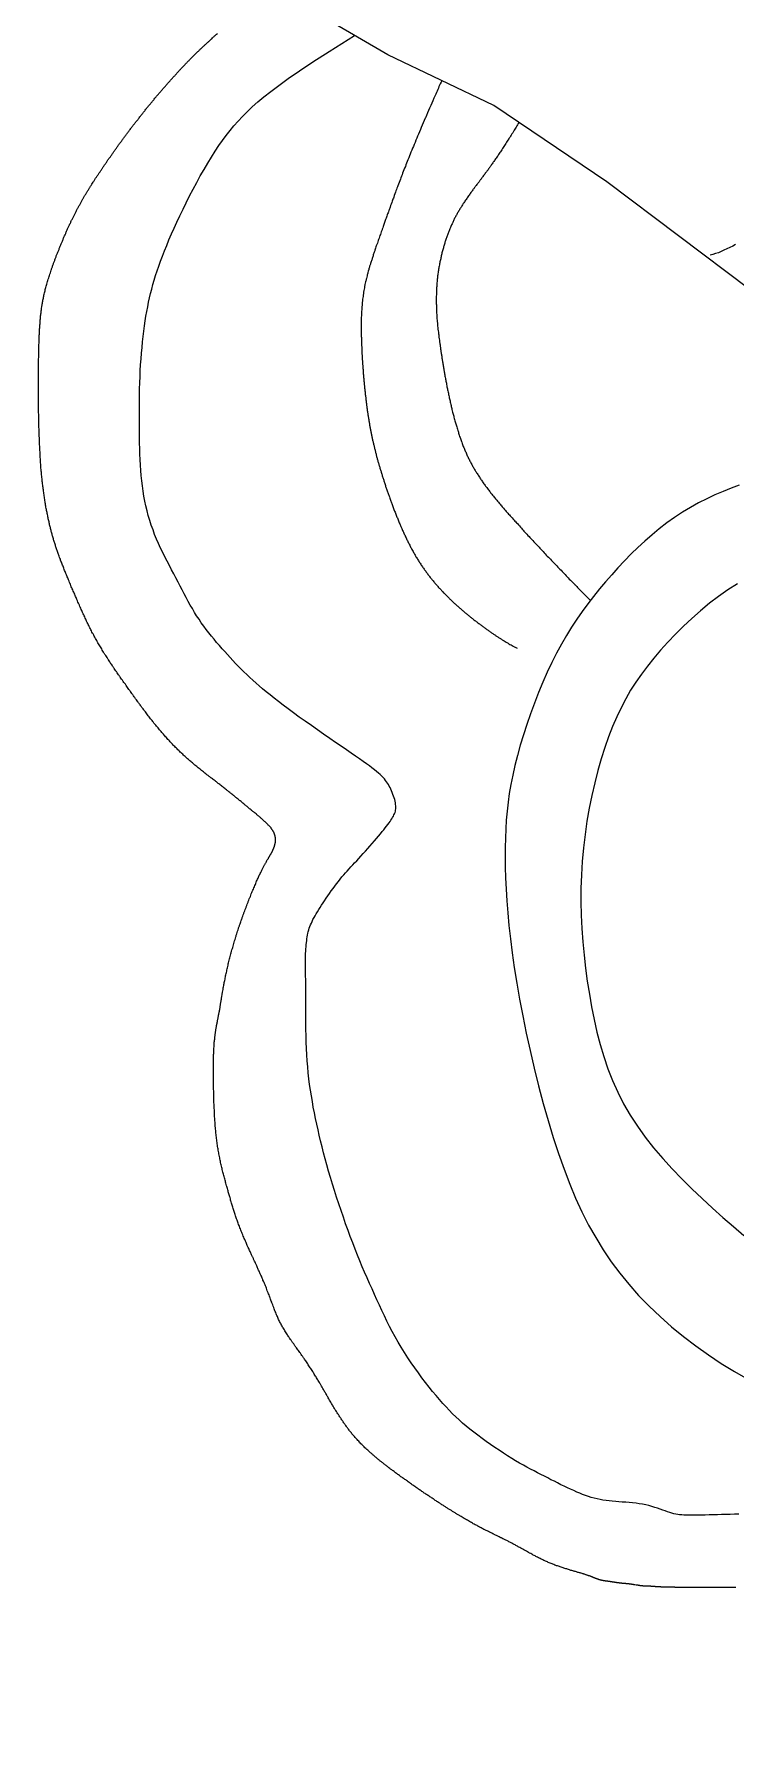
# Model space of a CAD drawing. Header units: feet. Extents: x 0 to 841, y 0 to 594.
# Drawn here: x 642.133 to 643.496, y 127.966 to 131.314 of the extents above; entities that cross this region are included whole.
import ezdxf

# ---------------------------------------------------------------- set-up
doc = ezdxf.new("R2010")
doc.units = ezdxf.units.FT
doc.header["$MEASUREMENT"] = 0
doc.layers.add('LOGO', color=7, linetype='Continuous')

# ---------------------------------------------------------------- blocks, each defined once
blk = doc.blocks.new('YOTA')
h = blk.add_hatch(color=1)
edge = h.paths.add_edge_path()
edge.add_arc((302.886, 246.975), 39.995, 0, 360)
edge = h.paths.add_edge_path(flags=16)
edge.add_arc((302.886, 246.975), 39.7, 0, 360)
at = {"color": 2}
for points in [[(284.621, 241.186), (284.329, 240.911), (284.314, 241.196), (284.286, 240.753), (284.028, 240.482), (283.714, 240.253), (283.843, 240.696), (283.828, 241.139), (283.642, 241.51), (283.099, 242.053), (282.57, 242.582), (281.684, 243.253), (280.984, 243.725), (280.326, 244.039), (279.812, 244.339), (279.569, 244.739), (279.454, 245.425), (279.64, 246.268), (279.812, 246.653), (280.36, 246.961)], [(282.481, 242.864), (282.463, 242.854), (282.444, 242.845), (282.426, 242.836), (282.408, 242.828), (282.391, 242.82), (282.374, 242.813), (282.357, 242.807), (282.34, 242.802), (282.323, 242.797)], [(282.501, 234.996), (282.474, 234.995), (282.447, 234.994), (282.421, 234.993), (282.394, 234.993), (282.368, 234.992), (282.342, 234.991), (282.316, 234.991), (282.292, 234.99), (282.269, 234.99), (282.247, 234.989), (282.226, 234.989), (282.207, 234.989), (282.19, 234.989), (282.174, 234.989), (282.16, 234.99), (282.147, 234.991), (282.134, 234.992), (282.122, 234.994), (282.11, 234.996), (282.098, 234.998), (282.086, 235.002), (282.073, 235.005), (282.059, 235.01), (282.045, 235.015), (282.03, 235.02), (282.014, 235.026), (281.997, 235.032), (281.98, 235.037), (281.962, 235.043), (281.943, 235.048), (281.924, 235.053), (281.905, 235.057), (281.884, 235.06), (281.864, 235.063), (281.843, 235.065), (281.822, 235.067), (281.8, 235.069), (281.779, 235.07), (281.758, 235.072), (281.738, 235.073), (281.717, 235.075), (281.697, 235.077), (281.678, 235.079), (281.659, 235.082), (281.641, 235.086), (281.623, 235.09), (281.605, 235.094), (281.587, 235.099), (281.569, 235.105), (281.551, 235.111), (281.533, 235.117), (281.515, 235.125), (281.497, 235.132), (281.478, 235.141), (281.458, 235.15), (281.439, 235.159), (281.419, 235.168), (281.399, 235.178), (281.378, 235.189), (281.358, 235.199), (281.337, 235.209), (281.317, 235.22), (281.296, 235.23), (281.275, 235.241), (281.254, 235.252), (281.232, 235.263), (281.211, 235.275), (281.188, 235.287), (281.166, 235.299), (281.142, 235.312), (281.118, 235.326), (281.094, 235.341), (281.068, 235.357), (281.042, 235.373), (281.016, 235.391), (280.989, 235.408), (280.962, 235.427), (280.936, 235.446), (280.91, 235.465), (280.884, 235.484), (280.859, 235.503), (280.835, 235.522), (280.812, 235.541), (280.79, 235.56), (280.768, 235.579), (280.747, 235.598), (280.727, 235.618), (280.707, 235.639), (280.687, 235.66), (280.667, 235.682), (280.646, 235.705), (280.626, 235.73), (280.604, 235.756), (280.582, 235.783), (280.56, 235.811), (280.538, 235.841), (280.516, 235.871), (280.493, 235.902), (280.472, 235.933), (280.45, 235.965), (280.429, 235.997), (280.409, 236.03), (280.39, 236.062), (280.372, 236.094), (280.354, 236.127), (280.337, 236.159), (280.321, 236.192), (280.305, 236.225), (280.289, 236.258), (280.274, 236.291), (280.259, 236.324), (280.244, 236.357), (280.229, 236.391), (280.214, 236.425), (280.198, 236.459), (280.183, 236.494), (280.168, 236.529), (280.153, 236.565), (280.139, 236.601), (280.124, 236.638), (280.109, 236.676), (280.094, 236.715), (280.08, 236.754), (280.065, 236.795), (280.051, 236.835), (280.037, 236.877), (280.023, 236.918), (280.009, 236.959), (279.996, 237.001), (279.983, 237.041), (279.971, 237.082), (279.96, 237.121), (279.949, 237.16), (279.938, 237.198), (279.928, 237.235), (279.919, 237.272), (279.91, 237.308), (279.902, 237.343), (279.894, 237.378), (279.886, 237.413), (279.879, 237.448), (279.872, 237.483), (279.865, 237.517), (279.859, 237.552), (279.853, 237.587), (279.847, 237.622), (279.842, 237.657), (279.838, 237.693), (279.833, 237.73), (279.83, 237.767), (279.827, 237.804), (279.824, 237.842), (279.822, 237.881), (279.821, 237.921), (279.82, 237.96), (279.819, 238), (279.819, 238.038), (279.818, 238.076), (279.818, 238.113), (279.819, 238.147), (279.819, 238.18), (279.819, 238.211), (279.819, 238.239), (279.818, 238.264), (279.818, 238.288), (279.818, 238.309), (279.817, 238.329), (279.817, 238.347), (279.817, 238.364), (279.816, 238.38), (279.816, 238.396), (279.816, 238.411), (279.816, 238.426), (279.816, 238.441), (279.817, 238.456), (279.817, 238.47), (279.818, 238.484), (279.819, 238.498), (279.82, 238.511), (279.821, 238.524), (279.822, 238.537), (279.824, 238.549), (279.825, 238.561), (279.827, 238.573), (279.829, 238.584), (279.831, 238.595), (279.834, 238.605), (279.837, 238.616), (279.84, 238.626), (279.844, 238.637), (279.848, 238.648), (279.853, 238.658), (279.858, 238.669), (279.863, 238.681), (279.87, 238.692), (279.876, 238.704), (279.883, 238.716), (279.891, 238.729), (279.899, 238.742), (279.907, 238.755), (279.916, 238.769), (279.925, 238.783), (279.935, 238.797), (279.945, 238.812), (279.955, 238.827), (279.966, 238.842), (279.976, 238.858), (279.987, 238.873), (279.998, 238.888), (280.009, 238.902), (280.02, 238.917), (280.031, 238.931), (280.042, 238.944), (280.053, 238.957), (280.064, 238.969), (280.075, 238.981), (280.086, 238.994), (280.097, 239.006), (280.109, 239.019), (280.121, 239.031), (280.134, 239.045), (280.147, 239.059), (280.16, 239.073), (280.174, 239.089), (280.188, 239.104), (280.202, 239.12), (280.216, 239.136), (280.23, 239.152), (280.244, 239.168), (280.257, 239.183), (280.269, 239.198), (280.281, 239.212), (280.292, 239.225), (280.302, 239.237), (280.311, 239.249), (280.319, 239.259), (280.327, 239.27), (280.334, 239.279), (280.341, 239.288), (280.346, 239.297), (280.352, 239.305), (280.356, 239.313), (280.361, 239.321), (280.364, 239.329), (280.368, 239.336), (280.371, 239.344), (280.373, 239.352), (280.375, 239.359), (280.376, 239.367), (280.376, 239.376), (280.376, 239.384), (280.375, 239.394), (280.374, 239.403), (280.372, 239.413), (280.369, 239.424), (280.366, 239.434), (280.362, 239.445), (280.358, 239.456), (280.354, 239.467), (280.35, 239.477), (280.345, 239.488), (280.34, 239.498), (280.335, 239.507), (280.33, 239.517), (280.324, 239.526), (280.319, 239.534), (280.312, 239.543), (280.305, 239.552), (280.297, 239.56), (280.289, 239.569), (280.279, 239.579), (280.268, 239.588), (280.256, 239.598), (280.243, 239.609), (280.228, 239.62), (280.212, 239.632), (280.194, 239.646), (280.173, 239.66), (280.151, 239.676), (280.126, 239.693), (280.099, 239.712), (280.07, 239.732), (280.037, 239.754), (280.003, 239.778), (279.967, 239.803), (279.929, 239.829), (279.891, 239.856), (279.853, 239.882), (279.815, 239.909), (279.778, 239.935), (279.743, 239.961), (279.709, 239.986), (279.678, 240.009), (279.649, 240.031), (279.622, 240.052), (279.597, 240.072), (279.573, 240.092), (279.551, 240.11), (279.53, 240.128), (279.51, 240.146), (279.49, 240.164), (279.472, 240.181), (279.453, 240.198), (279.435, 240.216), (279.418, 240.233), (279.4, 240.251), (279.383, 240.268), (279.366, 240.286), (279.349, 240.304), (279.333, 240.322), (279.316, 240.341), (279.3, 240.359), (279.283, 240.378), (279.266, 240.397), (279.25, 240.417), (279.234, 240.437), (279.218, 240.457), (279.202, 240.478), (279.186, 240.498), (279.171, 240.519), (279.157, 240.541), (279.142, 240.562), (279.129, 240.584), (279.116, 240.607), (279.103, 240.629), (279.09, 240.652), (279.077, 240.676), (279.065, 240.699), (279.053, 240.723), (279.04, 240.747), (279.027, 240.772), (279.014, 240.797), (279.001, 240.822), (278.987, 240.848), (278.974, 240.874), (278.96, 240.901), (278.946, 240.928), (278.932, 240.955), (278.919, 240.982), (278.906, 241.01), (278.894, 241.038), (278.882, 241.067), (278.872, 241.096), (278.861, 241.125), (278.852, 241.154), (278.843, 241.184), (278.835, 241.214), (278.828, 241.244), (278.821, 241.274), (278.815, 241.305), (278.81, 241.336), (278.806, 241.368), (278.802, 241.4), (278.799, 241.432), (278.796, 241.464), (278.794, 241.497), (278.792, 241.531), (278.791, 241.564), (278.79, 241.599), (278.789, 241.633), (278.789, 241.669), (278.788, 241.705), (278.788, 241.742), (278.788, 241.779), (278.788, 241.816), (278.788, 241.854), (278.788, 241.892), (278.788, 241.931), (278.789, 241.969), (278.79, 242.007), (278.792, 242.045), (278.793, 242.082), (278.795, 242.119), (278.798, 242.155), (278.801, 242.191), (278.804, 242.226), (278.807, 242.26), (278.811, 242.294), (278.815, 242.327), (278.819, 242.359), (278.824, 242.39), (278.828, 242.42), (278.833, 242.449), (278.839, 242.478), (278.844, 242.506), (278.85, 242.533), (278.857, 242.56), (278.864, 242.588), (278.871, 242.615), (278.879, 242.643), (278.888, 242.671), (278.898, 242.7), (278.908, 242.73), (278.919, 242.76), (278.93, 242.792), (278.943, 242.825), (278.957, 242.858), (278.971, 242.893), (278.986, 242.929), (279.003, 242.966), (279.02, 243.003), (279.038, 243.042), (279.058, 243.082), (279.078, 243.123), (279.099, 243.165), (279.121, 243.206), (279.143, 243.248), (279.165, 243.289), (279.188, 243.329), (279.211, 243.368), (279.234, 243.406), (279.257, 243.442), (279.28, 243.477), (279.302, 243.509), (279.325, 243.54), (279.349, 243.571), (279.373, 243.6), (279.399, 243.629), (279.427, 243.658), (279.456, 243.687), (279.487, 243.716), (279.522, 243.747), (279.559, 243.778), (279.601, 243.812), (279.651, 243.849), (279.709, 243.892), (279.78, 243.94), (279.863, 243.995), (279.963, 244.06), (280.081, 244.134), (280.121, 244.159)], [(282.502, 241.372), (282.453, 241.354), (282.403, 241.334), (282.352, 241.312), (282.302, 241.288), (282.251, 241.262), (282.201, 241.234), (282.151, 241.204), (282.102, 241.172), (282.055, 241.138), (282.008, 241.102), (281.963, 241.065), (281.918, 241.026), (281.875, 240.987), (281.833, 240.946), (281.792, 240.904), (281.752, 240.861), (281.713, 240.817), (281.675, 240.773), (281.637, 240.729), (281.601, 240.683), (281.566, 240.637), (281.531, 240.59), (281.498, 240.542), (281.465, 240.492), (281.433, 240.441), (281.402, 240.387), (281.372, 240.332), (281.343, 240.274), (281.314, 240.214), (281.286, 240.151), (281.26, 240.087), (281.234, 240.022), (281.21, 239.956), (281.187, 239.89), (281.166, 239.824), (281.147, 239.76), (281.129, 239.696), (281.114, 239.635), (281.1, 239.576), (281.089, 239.518), (281.079, 239.462), (281.071, 239.407), (281.065, 239.352), (281.06, 239.297), (281.057, 239.242), (281.055, 239.185), (281.054, 239.127), (281.054, 239.067), (281.054, 239.004), (281.056, 238.938), (281.059, 238.869), (281.064, 238.797), (281.069, 238.722), (281.077, 238.643), (281.086, 238.56), (281.097, 238.474), (281.11, 238.383), (281.125, 238.287), (281.143, 238.187), (281.162, 238.083), (281.184, 237.977), (281.208, 237.869), (281.233, 237.759), (281.26, 237.65), (281.289, 237.541), (281.319, 237.434), (281.351, 237.33), (281.384, 237.23), (281.418, 237.133), (281.453, 237.041), (281.49, 236.953), (281.529, 236.869), (281.57, 236.787), (281.614, 236.709), (281.66, 236.634), (281.71, 236.56), (281.763, 236.489), (281.82, 236.42), (281.88, 236.351), (281.945, 236.285), (282.013, 236.22), (282.084, 236.157), (282.158, 236.097), (282.234, 236.038), (282.312, 235.983), (282.392, 235.929), (282.474, 235.879), (282.557, 235.832)], [(282.492, 240.76), (282.433, 240.723), (282.375, 240.683), (282.318, 240.64), (282.263, 240.594), (282.209, 240.547), (282.157, 240.498), (282.108, 240.449), (282.06, 240.399), (282.016, 240.349), (281.974, 240.3), (281.934, 240.251), (281.898, 240.202), (281.863, 240.152), (281.83, 240.101), (281.8, 240.048), (281.771, 239.993), (281.744, 239.936), (281.718, 239.877), (281.693, 239.813), (281.67, 239.747), (281.648, 239.677), (281.627, 239.604), (281.608, 239.528), (281.59, 239.45), (281.574, 239.37), (281.56, 239.289), (281.548, 239.207), (281.538, 239.124), (281.531, 239.04), (281.526, 238.957), (281.523, 238.873), (281.523, 238.79), (281.525, 238.707), (281.529, 238.624), (281.534, 238.542), (281.542, 238.46), (281.551, 238.379), (281.562, 238.298), (281.575, 238.218), (281.589, 238.139), (281.604, 238.061), (281.622, 237.983), (281.642, 237.906), (281.664, 237.831), (281.69, 237.756), (281.719, 237.682), (281.751, 237.61), (281.787, 237.539), (281.827, 237.468), (281.872, 237.399), (281.921, 237.332), (281.973, 237.265), (282.029, 237.2), (282.087, 237.136), (282.147, 237.073), (282.21, 237.012), (282.273, 236.951), (282.338, 236.892), (282.402, 236.834), (282.467, 236.778), (282.532, 236.723)]]:
    blk.add_lwpolyline(points, dxfattribs=at)
for points in [[(282.483, 234.541, 0.000554), (282.477, 234.541, 0.000834), (282.473, 234.541, 0.000281), (282.466, 234.541, 0.00052), (282.462, 234.541, 0.000044), (282.455, 234.541, 0.000095), (282.452, 234.541), (282.442, 234.541), (282.432, 234.541), (282.422, 234.541), (282.412, 234.541), (282.401, 234.541), (282.391, 234.541), (282.38, 234.541), (282.37, 234.541), (282.358, 234.541), (282.347, 234.541), (282.335, 234.541), (282.322, 234.541), (282.309, 234.541), (282.297, 234.541), (282.284, 234.541), (282.271, 234.541), (282.258, 234.541), (282.246, 234.541), (282.234, 234.541), (282.223, 234.541), (282.212, 234.541), (282.202, 234.541), (282.192, 234.541), (282.183, 234.541), (282.174, 234.541), (282.165, 234.541), (282.156, 234.541), (282.148, 234.541), (282.139, 234.541), (282.131, 234.541, -0.000037), (282.128, 234.541, -0.000017), (282.122, 234.541, -0.000203), (282.119, 234.541, -0.00011), (282.113, 234.541, -0.000321), (282.109, 234.541, -0.000215), (282.104, 234.542, -0.000419), (282.1, 234.542, -0.000315), (282.095, 234.542, -0.000513), (282.091, 234.542, -0.000412), (282.085, 234.542, -0.000606), (282.081, 234.542, -0.000506), (282.076, 234.542, -0.000696), (282.072, 234.542, -0.000598), (282.066, 234.542, -0.000785), (282.062, 234.542, -0.000688), (282.057, 234.542, -0.000874), (282.052, 234.542, -0.000797), (282.047, 234.542, -0.000942), (282.042, 234.543, -0.000952), (282.037, 234.543, -0.000877), (282.032, 234.543, -0.000929), (282.027, 234.543, -0.000662), (282.022, 234.543, -0.00079), (282.017, 234.544, -0.000512), (282.012, 234.544, -0.000651), (282.008, 234.544, -0.000388), (282.002, 234.545, -0.000523), (281.998, 234.545, -0.000265), (281.992, 234.545, -0.000402), (281.988, 234.545, -0.000137), (281.982, 234.546, -0.000273), (281.979, 234.546, -0.000011), (281.975, 234.546, 0.00001), (281.971, 234.547, 0.000006), (281.967, 234.547, 0.000005), (281.962, 234.547, 0.00035), (281.96, 234.547, 0.000192), (281.955, 234.548, 0.000601), (281.951, 234.548, 0.000573), (281.948, 234.548, 0.000639), (281.944, 234.548, 0.000757), (281.941, 234.548, 0.000222), (281.938, 234.549, 0.000287), (281.935, 234.549, 0.000207), (281.933, 234.549, -0.000188), (281.93, 234.549, -0.000288), (281.928, 234.549, -0.000198), (281.925, 234.549, -0.001072), (281.923, 234.549, -0.000663), (281.92, 234.55, -0.001484), (281.918, 234.55, -0.001112), (281.915, 234.55, -0.001754), (281.913, 234.55, -0.001463), (281.91, 234.55, -0.001855), (281.908, 234.55, -0.001664), (281.905, 234.551, -0.001804), (281.902, 234.551, -0.001745), (281.9, 234.551, -0.001612), (281.897, 234.552, -0.001746), (281.894, 234.552, -0.001189), (281.89, 234.552, -0.001383), (281.887, 234.553, -0.000697), (281.883, 234.553, -0.000963), (281.88, 234.554, -0.00041), (281.875, 234.555, -0.000646), (281.872, 234.555, -0.000194), (281.867, 234.556, -0.000399), (281.865, 234.556), (281.857, 234.557), (281.849, 234.558, 0.000399), (281.846, 234.559, 0.000194), (281.841, 234.56, 0.000646), (281.838, 234.56, 0.00041), (281.834, 234.561, 0.000963), (281.831, 234.561, 0.000706), (281.827, 234.562, 0.001374), (281.823, 234.562, 0.001246), (281.82, 234.563, 0.001635), (281.817, 234.563, 0.001619), (281.814, 234.563, 0.00138), (281.811, 234.564, 0.001631), (281.808, 234.564, 0.00105), (281.805, 234.564, 0.001452), (281.803, 234.564, 0.000617), (281.8, 234.565, 0.001106), (281.798, 234.565, 0.000087), (281.796, 234.565, 0.000097), (281.793, 234.565, 0.000139), (281.791, 234.565, -0.000146), (281.789, 234.566, -0.000778), (281.787, 234.566, -0.00044), (281.783, 234.566, -0.001263), (281.781, 234.566, -0.000862), (281.778, 234.566, -0.001438), (281.775, 234.567, -0.001173), (281.772, 234.567, -0.001449), (281.769, 234.567, -0.001396), (281.766, 234.568, -0.001185), (281.762, 234.568, -0.001225), (281.759, 234.569, -0.000789), (281.755, 234.569, -0.000939), (281.751, 234.57, -0.000595), (281.747, 234.57, -0.000727), (281.743, 234.571, -0.000476), (281.738, 234.571, -0.000578), (281.735, 234.572, -0.000386), (281.73, 234.573, -0.000468), (281.726, 234.573, -0.000316), (281.721, 234.574, -0.000385), (281.717, 234.575, -0.00026), (281.713, 234.575, -0.00032), (281.709, 234.576, -0.000212), (281.704, 234.577, -0.000266), (281.7, 234.577, -0.00017), (281.696, 234.578, -0.000187), (281.692, 234.578, -0.000164), (281.689, 234.579, -0.000107), (281.684, 234.58, -0.000298), (281.681, 234.58, -0.00019), (281.677, 234.581, -0.000861), (281.674, 234.581, -0.000535), (281.67, 234.582, -0.001427), (281.668, 234.582, -0.001007), (281.664, 234.583, -0.001975), (281.661, 234.583, -0.001535), (281.658, 234.584, -0.002524), (281.655, 234.585, -0.00209), (281.652, 234.585, -0.003026), (281.65, 234.586, -0.002628), (281.647, 234.586, -0.003431), (281.644, 234.587, -0.003099), (281.641, 234.588, -0.003697), (281.639, 234.588, -0.003453), (281.636, 234.589, -0.003797), (281.633, 234.59, -0.003756), (281.63, 234.591, -0.003632), (281.628, 234.592, -0.004162), (281.625, 234.593, -0.002673), (281.622, 234.594, -0.003461), (281.619, 234.595, -0.001092), (281.615, 234.596, -0.001984), (281.613, 234.597, -0.000081), (281.61, 234.599, 0.00009), (281.607, 234.6, 0.000041), (281.603, 234.601, 0.000046), (281.6, 234.603, 0.001622), (281.597, 234.604, 0.000837), (281.592, 234.606, 0.0019), (281.588, 234.607, 0.001342), (281.583, 234.609, 0.002038), (281.579, 234.611, 0.001635), (281.573, 234.613, 0.002065), (281.568, 234.615, 0.001776), (281.562, 234.617, 0.002018), (281.555, 234.619, 0.001901), (281.549, 234.621, 0.001838), (281.541, 234.624, 0.002162), (281.534, 234.626, 0.001103), (281.525, 234.629, 0.001555), (281.518, 234.631, 0.000154), (281.508, 234.633, 0.000194), (281.5, 234.636, 0.000202), (281.49, 234.639, -0.000222), (281.481, 234.641, -0.000716), (281.473, 234.644, -0.000408), (281.46, 234.647, -0.001379), (281.452, 234.65, -0.000876), (281.439, 234.654, -0.00179), (281.43, 234.657, -0.001307), (281.417, 234.661, -0.002215), (281.407, 234.664, -0.001731), (281.394, 234.668, -0.002668), (281.384, 234.672, -0.002167), (281.372, 234.676, -0.003166), (281.361, 234.68, -0.002715), (281.349, 234.685, -0.00365), (281.338, 234.689, -0.003539), (281.326, 234.694, -0.003615), (281.315, 234.699, -0.003689), (281.304, 234.704, -0.002837), (281.292, 234.709, -0.003271), (281.282, 234.714, -0.002262), (281.27, 234.72, -0.002776), (281.26, 234.725, -0.001766), (281.248, 234.731, -0.002283), (281.239, 234.736, -0.001266), (281.227, 234.742, -0.001788), (281.218, 234.747, -0.000757), (281.205, 234.754, -0.00129), (281.198, 234.758, -0.000229), (281.186, 234.765, -0.000323), (281.178, 234.77, -0.000272), (281.168, 234.775, 0.000265), (281.158, 234.781, 0.000518), (281.15, 234.785, 0.000349), (281.138, 234.791, 0.001478), (281.13, 234.796, 0.001149), (281.119, 234.802, 0.001661), (281.11, 234.807, 0.001511), (281.1, 234.812, 0.00119), (281.091, 234.817, 0.001375), (281.082, 234.822, 0.000879), (281.071, 234.827, 0.001143), (281.063, 234.831, 0.000606), (281.053, 234.836, 0.000883), (281.045, 234.84, 0.00032), (281.033, 234.846, 0.000602), (281.027, 234.849, 0.000033), (281.017, 234.854, 0.000036), (281.008, 234.858, 0.000057), (280.999, 234.863, -0.000058), (280.989, 234.868, -0.000459), (280.983, 234.871, -0.000246), (280.97, 234.877, -0.000761), (280.963, 234.881, -0.000503), (280.951, 234.887, -0.000973), (280.942, 234.891, -0.000733), (280.931, 234.897, -0.001161), (280.922, 234.901, -0.000946), (280.91, 234.907, -0.001318), (280.901, 234.912, -0.001126), (280.889, 234.918, -0.001411), (280.879, 234.924, -0.001254), (280.867, 234.93, -0.001451), (280.856, 234.936, -0.001329), (280.844, 234.943, -0.001449), (280.832, 234.95, -0.00136), (280.819, 234.957, -0.001415), (280.807, 234.964, -0.001352), (280.793, 234.972, -0.001357), (280.78, 234.98, -0.001316), (280.766, 234.989, -0.001284), (280.751, 234.998, -0.00126), (280.736, 235.007, -0.001202), (280.72, 235.017, -0.001194), (280.705, 235.026, -0.001112), (280.688, 235.037, -0.001115), (280.671, 235.048, -0.001015), (280.653, 235.06, -0.001014), (280.635, 235.071, -0.00094), (280.616, 235.084, -0.000937), (280.597, 235.097, -0.00093), (280.577, 235.11, -0.000904), (280.557, 235.123, -0.00096), (280.538, 235.136, -0.000909), (280.517, 235.15, -0.001025), (280.498, 235.164, -0.000949), (280.477, 235.178, -0.001129), (280.458, 235.192, -0.001024), (280.437, 235.207, -0.001281), (280.418, 235.22, -0.001141), (280.398, 235.235, -0.001497), (280.38, 235.248, -0.00131), (280.36, 235.263, -0.001805), (280.343, 235.275, -0.001575), (280.324, 235.29, -0.002226), (280.308, 235.302, -0.002043), (280.291, 235.316, -0.002635), (280.276, 235.327, -0.002468), (280.261, 235.34, -0.002825), (280.247, 235.352, -0.002766), (280.233, 235.364, -0.003032), (280.22, 235.375, -0.003032), (280.208, 235.386, -0.003236), (280.196, 235.396, -0.003279), (280.185, 235.407, -0.003384), (280.175, 235.417, -0.003485), (280.165, 235.427, -0.003448), (280.155, 235.437, -0.003622), (280.146, 235.447, -0.0034), (280.137, 235.457, -0.003662), (280.128, 235.466, -0.003218), (280.12, 235.476, -0.003577), (280.112, 235.484, -0.002891), (280.104, 235.494, -0.003302), (280.097, 235.503, -0.00247), (280.09, 235.512, -0.002777), (280.083, 235.521, -0.002189), (280.076, 235.531, -0.002472), (280.07, 235.539, -0.002151), (280.063, 235.549, -0.002334), (280.057, 235.557, -0.002035), (280.05, 235.567, -0.002201), (280.044, 235.576, -0.001859), (280.038, 235.585, -0.00204), (280.032, 235.594, -0.001661), (280.025, 235.604, -0.001856), (280.02, 235.613, -0.001447), (280.013, 235.623, -0.001652), (280.008, 235.632, -0.001222), (280.001, 235.642, -0.001433), (279.996, 235.651, -0.000991), (279.99, 235.661, -0.001206), (279.984, 235.67, -0.00076), (279.978, 235.681, -0.000987), (279.973, 235.69, -0.000519), (279.965, 235.702, -0.000803), (279.961, 235.71, -0.000214), (279.954, 235.723, -0.000319), (279.949, 235.731, -0.000149), (279.943, 235.742, 0.000148), (279.937, 235.752, 0.000158), (279.931, 235.761, 0.000116), (279.924, 235.774, 0.000707), (279.92, 235.782, 0.00041), (279.912, 235.796, 0.000973), (279.906, 235.805, 0.000689), (279.899, 235.818, 0.001228), (279.893, 235.828, 0.000953), (279.885, 235.841, 0.001472), (279.879, 235.851, 0.001206), (279.871, 235.863, 0.001706), (279.865, 235.874, 0.001447), (279.857, 235.886, 0.00193), (279.85, 235.897, 0.00175), (279.842, 235.909, 0.002075), (279.834, 235.921, 0.002241), (279.827, 235.933, 0.001704), (279.818, 235.945, 0.002051), (279.81, 235.956, 0.000816), (279.8, 235.971, 0.001412), (279.794, 235.979, 0.000142), (279.785, 235.992, 0.000176), (279.777, 236.003, 0.00022), (279.769, 236.014, -0.000219), (279.76, 236.026, -0.000861), (279.754, 236.035, -0.000482), (279.744, 236.05, -0.001765), (279.737, 236.059, -0.001118), (279.727, 236.073, -0.002459), (279.72, 236.083, -0.001784), (279.711, 236.097, -0.003211), (279.705, 236.107, -0.002495), (279.696, 236.12, -0.00404), (279.689, 236.131, -0.003372), (279.682, 236.143, -0.004866), (279.675, 236.155, -0.004649), (279.668, 236.167, -0.004993), (279.662, 236.178, -0.005072), (279.656, 236.19, -0.003985), (279.65, 236.202, -0.00461), (279.645, 236.213, -0.003087), (279.64, 236.226, -0.003891), (279.635, 236.237, -0.002213), (279.629, 236.251, -0.003059), (279.625, 236.261, -0.001308), (279.62, 236.276, -0.002161), (279.616, 236.285, -0.000419), (279.611, 236.3, -0.00063), (279.607, 236.31, -0.000404), (279.602, 236.322, 0.000421), (279.597, 236.335, 0.000595), (279.593, 236.346, 0.000409), (279.588, 236.361, 0.001867), (279.583, 236.372, 0.001206), (279.577, 236.388, 0.002335), (279.572, 236.402, 0.002104), (279.566, 236.417, 0.002113), (279.56, 236.431, 0.002135), (279.553, 236.446, 0.001261), (279.546, 236.463, 0.001635), (279.54, 236.476, 0.000762), (279.532, 236.495, 0.00116), (279.526, 236.507, 0.000379), (279.517, 236.528, 0.000748), (279.512, 236.539, 0.00002), (279.504, 236.556, 0.000022), (279.497, 236.571, 0.000039), (279.49, 236.587, -0.000038), (279.482, 236.603, -0.000661), (279.478, 236.613, -0.000336), (279.468, 236.635, -0.001097), (279.462, 236.647, -0.000709), (279.454, 236.666, -0.001547), (279.448, 236.679, -0.001158), (279.44, 236.697, -0.002042), (279.434, 236.711, -0.001802), (279.428, 236.727, -0.002311), (279.422, 236.741, -0.002168), (279.416, 236.756, -0.002106), (279.41, 236.77, -0.002196), (279.405, 236.784, -0.001956), (279.4, 236.798, -0.002129), (279.395, 236.811, -0.001807), (279.39, 236.825, -0.002014), (279.386, 236.838, -0.001611), (279.381, 236.852, -0.001849), (279.377, 236.864, -0.001371), (279.372, 236.878, -0.001637), (279.369, 236.89, -0.001095), (279.364, 236.904, -0.001383), (279.361, 236.916, -0.000793), (279.356, 236.931, -0.001095), (279.353, 236.941, -0.000476), (279.349, 236.957, -0.000703), (279.346, 236.967, -0.000239), (279.342, 236.981, -0.000257), (279.338, 236.993, -0.000273), (279.335, 237.006, -0.000239), (279.331, 237.02, -0.000747), (279.328, 237.031, -0.000492), (279.323, 237.047, -0.001138), (279.32, 237.058, -0.000812), (279.316, 237.074, -0.00143), (279.313, 237.087, -0.001117), (279.308, 237.102, -0.001708), (279.305, 237.115, -0.001405), (279.301, 237.131, -0.00197), (279.298, 237.144, -0.001678), (279.294, 237.16, -0.002216), (279.291, 237.174, -0.001936), (279.288, 237.19, -0.002445), (279.285, 237.204, -0.002177), (279.282, 237.22, -0.002659), (279.279, 237.235, -0.002443), (279.276, 237.251, -0.002813), (279.274, 237.266, -0.00278), (279.271, 237.282, -0.002687), (279.269, 237.299, -0.002744), (279.267, 237.315, -0.002244), (279.265, 237.332, -0.002463), (279.263, 237.348, -0.001937), (279.261, 237.365, -0.002177), (279.26, 237.381, -0.001696), (279.258, 237.399, -0.001919), (279.257, 237.415, -0.001476), (279.255, 237.433, -0.001686), (279.254, 237.449, -0.001272), (279.253, 237.467, -0.001471), (279.252, 237.483, -0.00108), (279.252, 237.501, -0.001272), (279.251, 237.517, -0.000899), (279.25, 237.536, -0.001084), (279.249, 237.551, -0.000723), (279.249, 237.57, -0.000878), (279.248, 237.585, -0.000577), (279.248, 237.603, -0.000635), (279.248, 237.619, -0.000561), (279.247, 237.636, -0.000579), (279.247, 237.652, -0.000723), (279.247, 237.668, -0.000652), (279.246, 237.685, -0.000866), (279.246, 237.7, -0.000761), (279.246, 237.717, -0.001003), (279.246, 237.732, -0.000885), (279.246, 237.749, -0.001163), (279.246, 237.763, -0.001029), (279.246, 237.779, -0.001352), (279.246, 237.793, -0.001199), (279.246, 237.809, -0.00158), (279.247, 237.822, -0.001401), (279.247, 237.837, -0.001859), (279.248, 237.85, -0.001646), (279.248, 237.865, -0.002206), (279.249, 237.877, -0.001986), (279.25, 237.891, -0.002606), (279.25, 237.903, -0.002533), (279.251, 237.915, -0.002816), (279.252, 237.927, -0.002846), (279.254, 237.938, -0.002587), (279.255, 237.949, -0.002842), (279.256, 237.96, -0.00231), (279.258, 237.971, -0.002689), (279.259, 237.98, -0.001954), (279.261, 237.991, -0.002414), (279.262, 238, -0.001487), (279.264, 238.011, -0.002017), (279.265, 238.019, -0.000929), (279.267, 238.03, -0.001512), (279.269, 238.037, -0.000319), (279.271, 238.048, -0.000474), (279.272, 238.056, -0.000304), (279.274, 238.065, 0.000308), (279.276, 238.074, 0.00043), (279.277, 238.082, 0.00033), (279.279, 238.093, 0.001387), (279.281, 238.102, 0.001165), (279.283, 238.112, 0.001227), (279.285, 238.123, 0.001268), (279.287, 238.133, 0.000476), (279.289, 238.146, 0.000826), (279.29, 238.153, 0.000038), (279.292, 238.165, 0.000044), (279.294, 238.175, 0.000067), (279.296, 238.187, -0.000071), (279.297, 238.198, -0.000588), (279.299, 238.206, -0.000312), (279.301, 238.221, -0.000933), (279.303, 238.231, -0.000619), (279.306, 238.246, -0.001175), (279.307, 238.257, -0.000888), (279.31, 238.271, -0.001387), (279.312, 238.283, -0.001124), (279.315, 238.297, -0.00157), (279.318, 238.31, -0.001347), (279.321, 238.325, -0.001709), (279.323, 238.338, -0.001577), (279.327, 238.353, -0.001711), (279.33, 238.367, -0.001627), (279.333, 238.382, -0.001568), (279.337, 238.397, -0.001564), (279.34, 238.413, -0.0015), (279.344, 238.428, -0.001504), (279.348, 238.444, -0.001469), (279.352, 238.46, -0.001463), (279.357, 238.475, -0.001452), (279.361, 238.492, -0.001437), (279.366, 238.508, -0.001449), (279.37, 238.524, -0.001426), (279.375, 238.541, -0.001459), (279.38, 238.557, -0.001427), (279.385, 238.574, -0.00148), (279.391, 238.591, -0.00144), (279.396, 238.608, -0.001512), (279.401, 238.624, -0.001482), (279.407, 238.641, -0.00154), (279.413, 238.659, -0.001566), (279.419, 238.675, -0.001482), (279.425, 238.693, -0.001527), (279.431, 238.709, -0.001324), (279.437, 238.727, -0.001417), (279.443, 238.743, -0.001234), (279.45, 238.76, -0.001324), (279.456, 238.776, -0.001188), (279.462, 238.793, -0.001259), (279.468, 238.808, -0.00117), (279.475, 238.824, -0.001222), (279.481, 238.84, -0.001182), (279.487, 238.855, -0.001213), (279.494, 238.869, -0.001231), (279.5, 238.884, -0.001237), (279.506, 238.898, -0.001329), (279.511, 238.911, -0.0013), (279.517, 238.924, -0.001496), (279.523, 238.936, -0.00144), (279.528, 238.949, -0.001751), (279.533, 238.96, -0.00175), (279.539, 238.971, -0.001994), (279.543, 238.981, -0.002034), (279.548, 238.99, -0.002049), (279.552, 238.999, -0.002209), (279.557, 239.007, -0.002051), (279.561, 239.015, -0.002323), (279.565, 239.022, -0.001962), (279.569, 239.029, -0.002362), (279.572, 239.035, -0.001702), (279.576, 239.042, -0.002273), (279.578, 239.047, -0.001202), (279.582, 239.053, -0.002002), (279.585, 239.057, -0.0004), (279.588, 239.062, -0.000501), (279.59, 239.066, -0.000534), (279.593, 239.071, 0.000486), (279.595, 239.075, 0.001152), (279.597, 239.078, 0.000746), (279.6, 239.083, 0.003135), (279.602, 239.086, 0.00215), (279.604, 239.091, 0.003944), (279.606, 239.094, 0.003108), (279.609, 239.098, 0.004118), (279.611, 239.102, 0.003623), (279.613, 239.106, 0.004543), (279.614, 239.11, 0.004098), (279.616, 239.114, 0.005076), (279.618, 239.118, 0.004607), (279.62, 239.122, 0.005642), (279.621, 239.126, 0.005151), (279.623, 239.13, 0.006239), (279.624, 239.133, 0.005728), (279.625, 239.137, 0.00686), (279.626, 239.141, 0.006332), (279.627, 239.145, 0.007494), (279.628, 239.149, 0.006956), (279.629, 239.153, 0.008123), (279.63, 239.157, 0.007566), (279.63, 239.161, 0.008745), (279.631, 239.165, 0.008137), (279.631, 239.169, 0.009423), (279.631, 239.173, 0.008832), (279.631, 239.177, 0.010116), (279.631, 239.181, 0.009524), (279.63, 239.185, 0.010497), (279.63, 239.189, 0.010019), (279.629, 239.193, 0.010575), (279.629, 239.197, 0.010249), (279.627, 239.201, 0.010379), (279.626, 239.205, 0.010206), (279.625, 239.209, 0.009947), (279.623, 239.213, 0.009909), (279.622, 239.217, 0.009335), (279.62, 239.221, 0.009409), (279.617, 239.226, 0.008611), (279.615, 239.23, 0.008766), (279.612, 239.234, 0.007835), (279.609, 239.239, 0.008109), (279.606, 239.243, 0.006988), (279.603, 239.248, 0.007531), (279.599, 239.252, 0.005826), (279.595, 239.257, 0.006436), (279.591, 239.261, 0.004448), (279.586, 239.266, 0.005187), (279.582, 239.271, 0.003432), (279.577, 239.276, 0.004112), (279.572, 239.28, 0.002633), (279.566, 239.286, 0.003222), (279.561, 239.29, 0.001966), (279.555, 239.296, 0.00248), (279.55, 239.301, 0.001404), (279.543, 239.307, 0.001855), (279.537, 239.312, 0.000926), (279.529, 239.318, 0.001325), (279.524, 239.323, 0.000515), (279.515, 239.33, 0.000869), (279.51, 239.335, 0.000161), (279.5, 239.343, 0.00028), (279.495, 239.347, 0.000091), (279.487, 239.353, -0.000258), (279.479, 239.36, -0.000031), (279.47, 239.367, -0.000042), (279.463, 239.373, -0.000067), (279.455, 239.38, 0.000048), (279.447, 239.387, 0.000101), (279.44, 239.392, 0.000062), (279.429, 239.401, 0.000245), (279.423, 239.407, 0.000153), (279.412, 239.416, 0.000325), (279.404, 239.422, 0.000237), (279.393, 239.431, 0.000403), (279.385, 239.437, 0.000317), (279.375, 239.446, 0.00048), (279.366, 239.453, 0.000395), (279.356, 239.461, 0.000557), (279.347, 239.468, 0.000472), (279.336, 239.477, 0.000635), (279.327, 239.484, 0.000579), (279.316, 239.493, 0.000686), (279.306, 239.501, 0.000784), (279.296, 239.508, 0.000516), (279.285, 239.517, 0.000698), (279.276, 239.524, 0.000128), (279.265, 239.533, 0.000167), (279.256, 239.54, 0.000139), (279.245, 239.548, -0.00014), (279.235, 239.556, -0.000271), (279.227, 239.562, -0.000171), (279.214, 239.572, -0.000739), (279.206, 239.578, -0.000454), (279.194, 239.588, -0.001017), (279.185, 239.595, -0.000735), (279.173, 239.604, -0.001293), (279.164, 239.612, -0.001012), (279.152, 239.621, -0.001567), (279.143, 239.629, -0.001287), (279.132, 239.638, -0.001839), (279.122, 239.646, -0.001581), (279.111, 239.655, -0.002091), (279.101, 239.664, -0.001921), (279.091, 239.673, -0.002201), (279.081, 239.681, -0.002083), (279.071, 239.691, -0.002112), (279.061, 239.7, -0.002095), (279.051, 239.709, -0.002068), (279.041, 239.718, -0.002078), (279.031, 239.728, -0.002041), (279.022, 239.738, -0.002055), (279.012, 239.747, -0.002009), (279.002, 239.757, -0.002026), (278.993, 239.767, -0.001972), (278.983, 239.777, -0.001992), (278.974, 239.787, -0.00193), (278.964, 239.797, -0.001953), (278.955, 239.808, -0.001884), (278.945, 239.818, -0.00191), (278.936, 239.829, -0.001834), (278.926, 239.84, -0.001875), (278.917, 239.851, -0.001768), (278.908, 239.862, -0.001863), (278.899, 239.873, -0.001625), (278.889, 239.884, -0.001743), (278.88, 239.895, -0.001395), (278.87, 239.908, -0.001556), (278.862, 239.919, -0.001201), (278.852, 239.931, -0.001368), (278.843, 239.943, -0.001027), (278.833, 239.955, -0.001188), (278.825, 239.967, -0.00086), (278.815, 239.98, -0.001017), (278.806, 239.991, -0.0007), (278.796, 240.005, -0.000852), (278.788, 240.016, -0.000545), (278.778, 240.03, -0.000694), (278.77, 240.041, -0.000395), (278.759, 240.056, -0.00054), (278.751, 240.067, -0.000249), (278.74, 240.082, -0.000352), (278.733, 240.093, -0.000146), (278.723, 240.106, -0.000147), (278.714, 240.119, -0.000179), (278.706, 240.131, -0.000149), (278.696, 240.145, -0.000456), (278.688, 240.155, -0.000301), (278.677, 240.171, -0.000695), (278.669, 240.182, -0.000497), (278.659, 240.197, -0.000895), (278.65, 240.209, -0.000694), (278.64, 240.224, -0.001102), (278.632, 240.236, -0.000897), (278.622, 240.25, -0.001318), (278.614, 240.262, -0.001107), (278.604, 240.277, -0.001545), (278.596, 240.289, -0.001326), (278.587, 240.304, -0.001787), (278.579, 240.316, -0.001558), (278.57, 240.33, -0.002046), (278.562, 240.343, -0.001836), (278.554, 240.357, -0.002293), (278.546, 240.37, -0.002216), (278.538, 240.383, -0.002339), (278.53, 240.396, -0.002337), (278.523, 240.409, -0.002081), (278.515, 240.423, -0.002228), (278.508, 240.436, -0.001874), (278.501, 240.45, -0.002067), (278.494, 240.462, -0.001684), (278.487, 240.476, -0.001888), (278.481, 240.489, -0.00148), (278.474, 240.503, -0.001693), (278.468, 240.515, -0.001264), (278.461, 240.529, -0.001484), (278.456, 240.541, -0.00104), (278.449, 240.556, -0.001265), (278.443, 240.568, -0.000809), (278.436, 240.583, -0.001038), (278.431, 240.595, -0.000576), (278.424, 240.61, -0.000774), (278.419, 240.621, -0.000373), (278.413, 240.636, -0.00046), (278.407, 240.648, -0.000314), (278.401, 240.663, -0.000363), (278.395, 240.676, -0.000417), (278.39, 240.689, -0.000388), (278.384, 240.703, -0.000499), (278.378, 240.716, -0.000441), (278.372, 240.73, -0.000562), (278.366, 240.743, -0.0005), (278.36, 240.758, -0.000633), (278.355, 240.77, -0.000566), (278.349, 240.785, -0.000714), (278.344, 240.797, -0.00064), (278.338, 240.811, -0.000807), (278.333, 240.824, -0.000725), (278.327, 240.838, -0.000915), (278.322, 240.85, -0.000823), (278.317, 240.864, -0.001043), (278.312, 240.876, -0.000938), (278.307, 240.889, -0.001194), (278.302, 240.901, -0.001084), (278.298, 240.914, -0.001364), (278.293, 240.925, -0.00125), (278.289, 240.938, -0.001525), (278.285, 240.949, -0.001415), (278.28, 240.961, -0.001662), (278.277, 240.972, -0.001566), (278.273, 240.984, -0.001773), (278.269, 240.995, -0.001695), (278.265, 241.007, -0.00185), (278.262, 241.018, -0.001794), (278.258, 241.029, -0.001889), (278.255, 241.04, -0.001858), (278.252, 241.052, -0.001889), (278.248, 241.063, -0.001883), (278.245, 241.075, -0.001849), (278.242, 241.086, -0.001868), (278.239, 241.097, -0.001773), (278.236, 241.109, -0.001807), (278.233, 241.121, -0.001676), (278.23, 241.133, -0.001692), (278.228, 241.145, -0.001608), (278.225, 241.158, -0.001618), (278.222, 241.17, -0.001601), (278.22, 241.183, -0.001587), (278.217, 241.196, -0.001589), (278.214, 241.209, -0.001566), (278.212, 241.222, -0.001571), (278.209, 241.235, -0.001548), (278.207, 241.249, -0.001557), (278.205, 241.263, -0.001532), (278.202, 241.277, -0.001544), (278.2, 241.291, -0.001519), (278.198, 241.306, -0.001534), (278.196, 241.32, -0.001508), (278.194, 241.335, -0.001525), (278.192, 241.35, -0.001499), (278.19, 241.365, -0.001518), (278.188, 241.381, -0.001503), (278.186, 241.396, -0.0015), (278.185, 241.412, -0.00153), (278.183, 241.428, -0.001417), (278.181, 241.444, -0.001466), (278.18, 241.46, -0.001257), (278.178, 241.477, -0.001345), (278.177, 241.493, -0.001134), (278.176, 241.511, -0.001225), (278.175, 241.527, -0.001031), (278.174, 241.544, -0.001116), (278.173, 241.561, -0.000936), (278.172, 241.579, -0.001016), (278.171, 241.596, -0.000849), (278.17, 241.614, -0.000924), (278.169, 241.631, -0.000769), (278.168, 241.649, -0.00084), (278.168, 241.666, -0.000693), (278.167, 241.685, -0.000761), (278.166, 241.702, -0.000623), (278.166, 241.721, -0.000685), (278.165, 241.739, -0.000558), (278.165, 241.758, -0.00061), (278.164, 241.775, -0.000508), (278.164, 241.794, -0.000553), (278.164, 241.812, -0.000477), (278.163, 241.831, -0.000513), (278.163, 241.849, -0.000448), (278.163, 241.868, -0.000479), (278.163, 241.886, -0.000423), (278.163, 241.905, -0.000451), (278.162, 241.922, -0.000402), (278.162, 241.941, -0.000427), (278.162, 241.959, -0.000384), (278.162, 241.977, -0.000407), (278.162, 241.995, -0.00037), (278.162, 242.013, -0.00039), (278.162, 242.03, -0.00036), (278.162, 242.048, -0.000378), (278.163, 242.065, -0.000353), (278.163, 242.082, -0.000359), (278.163, 242.099, -0.00036), (278.163, 242.114, -0.00033), (278.163, 242.132, -0.000423), (278.163, 242.146, -0.000373), (278.164, 242.163, -0.000578), (278.164, 242.177, -0.000481), (278.164, 242.194, -0.000723), (278.164, 242.208, -0.00061), (278.165, 242.224, -0.000866), (278.165, 242.237, -0.000748), (278.166, 242.253, -0.001016), (278.166, 242.266, -0.000894), (278.167, 242.281, -0.001172), (278.167, 242.294, -0.001047), (278.168, 242.308, -0.001333), (278.168, 242.321, -0.001206), (278.169, 242.335, -0.001495), (278.17, 242.347, -0.001368), (278.171, 242.36, -0.001658), (278.172, 242.372, -0.001511), (278.173, 242.386, -0.001837), (278.174, 242.397, -0.001622), (278.175, 242.41, -0.002131), (278.176, 242.422, -0.001891), (278.178, 242.435, -0.002582), (278.179, 242.446, -0.00227), (278.181, 242.459, -0.002893), (278.182, 242.47, -0.002607), (278.184, 242.483, -0.003075), (278.186, 242.494, -0.002854), (278.188, 242.507, -0.003151), (278.19, 242.519, -0.002997), (278.193, 242.532, -0.003125), (278.195, 242.544, -0.003037), (278.198, 242.557, -0.003012), (278.201, 242.571, -0.002982), (278.205, 242.584, -0.002833), (278.208, 242.598, -0.002851), (278.212, 242.612, -0.002611), (278.216, 242.626, -0.002671), (278.221, 242.641, -0.002357), (278.226, 242.657, -0.00245), (278.23, 242.672, -0.002075), (278.236, 242.688, -0.002167), (278.241, 242.704, -0.001827), (278.247, 242.722, -0.001921), (278.253, 242.739, -0.001696), (278.26, 242.757, -0.001753), (278.266, 242.774, -0.001628), (278.273, 242.793, -0.001649), (278.28, 242.811, -0.001606), (278.288, 242.829, -0.001596), (278.295, 242.848, -0.001625), (278.303, 242.867, -0.001587), (278.311, 242.885, -0.001685), (278.318, 242.904, -0.001618), (278.327, 242.923, -0.001788), (278.335, 242.941, -0.00169), (278.343, 242.96, -0.001941), (278.351, 242.977, -0.001827), (278.36, 242.996, -0.002136), (278.368, 243.014, -0.002077), (278.377, 243.031, -0.002263), (278.385, 243.048, -0.002237), (278.394, 243.065, -0.002209), (278.403, 243.082, -0.002267), (278.411, 243.098, -0.002135), (278.42, 243.114, -0.002239), (278.429, 243.13, -0.002037), (278.438, 243.146, -0.002169), (278.446, 243.161, -0.001897), (278.455, 243.176, -0.002055), (278.464, 243.191, -0.001721), (278.474, 243.207, -0.001902), (278.483, 243.221, -0.001513), (278.493, 243.237, -0.001713), (278.501, 243.251, -0.001284), (278.512, 243.267, -0.001497), (278.521, 243.281, -0.00104), (278.532, 243.297, -0.001234), (278.541, 243.311, -0.00082), (278.552, 243.327, -0.000917), (278.561, 243.341, -0.000736), (278.572, 243.357, -0.000794), (278.583, 243.372, -0.000815), (278.593, 243.388, -0.000795), (278.605, 243.404, -0.000863), (278.616, 243.42, -0.00082), (278.627, 243.436, -0.00089), (278.639, 243.452, -0.000846), (278.651, 243.469, -0.00092), (278.662, 243.485, -0.000875), (278.675, 243.502, -0.000951), (278.687, 243.518, -0.000905), (278.699, 243.535, -0.000985), (278.711, 243.552, -0.000938), (278.724, 243.569, -0.001021), (278.737, 243.586, -0.000972), (278.75, 243.603, -0.001059), (278.763, 243.62, -0.001013), (278.777, 243.637, -0.001096), (278.79, 243.654, -0.001062), (278.804, 243.671, -0.001112), (278.817, 243.688, -0.001083), (278.831, 243.706, -0.001105), (278.845, 243.723, -0.001087), (278.859, 243.74, -0.001119), (278.873, 243.757, -0.001098), (278.887, 243.774, -0.00115), (278.902, 243.791, -0.00112), (278.916, 243.808, -0.001193), (278.93, 243.824, -0.001155), (278.945, 243.841, -0.001249), (278.959, 243.858, -0.001202), (278.974, 243.874, -0.001321), (278.988, 243.89, -0.001263), (279.003, 243.906, -0.001411), (279.017, 243.922, -0.001341), (279.031, 243.938, -0.001521), (279.045, 243.953, -0.001456), (279.06, 243.968, -0.001638), (279.074, 243.983, -0.001641), (279.088, 243.998, -0.001656), (279.102, 244.012, -0.001695), (279.116, 244.026, -0.001514), (279.13, 244.04, -0.001631), (279.143, 244.053, -0.001403), (279.157, 244.066, -0.001543), (279.17, 244.079, -0.001303), (279.184, 244.092, -0.001449), (279.197, 244.104, -0.001195), (279.21, 244.116, -0.001348), (279.222, 244.127, -0.001078), (279.236, 244.139, -0.00124), (279.247, 244.15, -0.000949), (279.26, 244.162, -0.001121), (279.272, 244.172, -0.000807)], [(280.66, 243.879, 0.000999), (280.627, 243.805, 0.002104), (280.612, 243.77, 0.000022), (280.559, 243.649, 0.001134), (280.558, 243.646, 0.001168), (280.534, 243.589, 0.001234), (280.511, 243.535, 0.001223), (280.49, 243.484, 0.001324), (280.47, 243.436, 0.001241), (280.451, 243.389, 0.001392), (280.435, 243.348, 0.001197), (280.418, 243.305, 0.001416), (280.404, 243.268, 0.001059), (280.389, 243.228, 0.001369), (280.377, 243.197, 0.000792), (280.363, 243.158, 0.001219), (280.354, 243.133, 0.000369), (280.34, 243.095, 0.000671), (280.333, 243.074, 0.000094), (280.323, 243.047, -0.000193), (280.313, 243.019, -0.000046), (280.304, 242.994, 0.000046), (280.295, 242.968, 0.000161), (280.289, 242.95, 0.000091), (280.278, 242.919, 0.000795), (280.272, 242.903, 0.000447), (280.262, 242.873, 0.00125), (280.255, 242.855, 0.000861), (280.247, 242.829, 0.001751), (280.24, 242.811, 0.00133), (280.233, 242.787, 0.00229), (280.227, 242.769, 0.001847), (280.22, 242.747, 0.002852), (280.214, 242.729, 0.002399), (280.208, 242.708, 0.003417), (280.203, 242.691, 0.002969), (280.198, 242.67, 0.003956), (280.194, 242.653, 0.003571), (280.189, 242.633, 0.004398), (280.185, 242.615, 0.004225), (280.181, 242.596, 0.004479), (280.178, 242.578, 0.004449), (280.175, 242.56, 0.004106), (280.173, 242.541, 0.004312), (280.17, 242.524, 0.003776), (280.168, 242.505, 0.004064), (280.167, 242.487, 0.003439), (280.165, 242.468, 0.003758), (280.164, 242.45, 0.003064), (280.163, 242.431, 0.003406), (280.162, 242.413, 0.002663), (280.162, 242.393, 0.003019), (280.161, 242.376, 0.002248), (280.161, 242.355, 0.002612), (280.161, 242.338, 0.001832), (280.162, 242.316, 0.002196), (280.162, 242.299, 0.001424), (280.163, 242.277, 0.00174), (280.163, 242.259, 0.001074), (280.164, 242.237, 0.001227), (280.165, 242.218, 0.000949), (280.166, 242.196, 0.001036), (280.167, 242.176, 0.00108), (280.168, 242.155, 0.001042), (280.17, 242.133, 0.001176), (280.171, 242.112, 0.001095), (280.173, 242.089, 0.001252), (280.174, 242.068, 0.001161), (280.176, 242.045, 0.001343), (280.178, 242.023, 0.001241), (280.18, 242, 0.001451), (280.182, 241.979, 0.001337), (280.185, 241.956, 0.00158), (280.187, 241.934, 0.001452), (280.19, 241.911, 0.001732), (280.192, 241.89, 0.001588), (280.195, 241.867, 0.001913), (280.198, 241.846, 0.001761), (280.201, 241.823, 0.002117), (280.204, 241.802, 0.002006), (280.208, 241.78, 0.002268), (280.211, 241.76, 0.002183), (280.215, 241.738, 0.002287), (280.219, 241.718, 0.002265), (280.223, 241.697, 0.002279), (280.227, 241.676, 0.002296), (280.231, 241.656, 0.002242), (280.236, 241.636, 0.002285), (280.241, 241.616, 0.002165), (280.246, 241.595, 0.002234), (280.251, 241.575, 0.002052), (280.256, 241.554, 0.002143), (280.261, 241.535, 0.001907), (280.267, 241.514, 0.002018), (280.273, 241.494, 0.001738), (280.279, 241.472, 0.001864), (280.286, 241.452, 0.001554), (280.292, 241.43, 0.00165), (280.299, 241.409, 0.0014), (280.306, 241.388, 0.00136), (280.313, 241.365, 0.001454), (280.321, 241.344, 0.00135), (280.329, 241.32, 0.001806), (280.336, 241.299, 0.001552), (280.345, 241.274, 0.002111), (280.353, 241.253, 0.001806), (280.362, 241.227, 0.002399), (280.371, 241.205, 0.002078), (280.381, 241.18, 0.002719), (280.39, 241.158, 0.002376), (280.4, 241.133, 0.003079), (280.41, 241.111, 0.002708), (280.421, 241.086, 0.003491), (280.431, 241.064, 0.003084), (280.442, 241.04, 0.003965), (280.453, 241.018, 0.003514), (280.465, 240.994, 0.004517), (280.476, 240.973, 0.004074), (280.489, 240.95, 0.005099), (280.501, 240.929, 0.004885), (280.514, 240.908, 0.005341), (280.527, 240.888, 0.005251), (280.541, 240.867, 0.004987), (280.554, 240.848, 0.005181), (280.568, 240.829, 0.004716), (280.582, 240.81, 0.005002), (280.596, 240.792, 0.004474), (280.611, 240.774, 0.004783), (280.626, 240.757, 0.004199), (280.641, 240.739, 0.004528), (280.656, 240.723, 0.003894), (280.672, 240.706, 0.004241), (280.687, 240.69, 0.003565), (280.704, 240.674, 0.003927), (280.719, 240.659, 0.003215), (280.736, 240.643, 0.00359), (280.751, 240.629, 0.00285), (280.769, 240.614, 0.003209), (280.784, 240.6, 0.002496), (280.802, 240.585, 0.002757), (280.817, 240.572, 0.002276), (280.835, 240.558, 0.002484), (280.851, 240.545, 0.002252), (280.869, 240.531, 0.002365), (280.885, 240.519, 0.00225), (280.902, 240.506, 0.002312), (280.919, 240.494, 0.002279), (280.936, 240.481, 0.002306), (280.952, 240.47, 0.002365), (280.968, 240.458, 0.002353), (280.985, 240.447, 0.002522), (281, 240.437, 0.002461), (281.016, 240.426, 0.002772), (281.031, 240.417, 0.002646), (281.047, 240.407, 0.003152), (281.06, 240.399, 0.002935), (281.075, 240.39, 0.003727), (281.077, 240.389, 0.000228), (281.102, 240.375, 0.007755), (281.11, 240.37, 0.003795), (281.127, 240.362)], [(281.139, 243.62, -0.001286), (281.121, 243.591, -0.003158), (281.114, 243.579, -0.000066), (281.077, 243.52, -0.001725), (281.075, 243.518, -0.00173), (281.057, 243.49, -0.001859), (281.041, 243.464, -0.001779), (281.024, 243.439, -0.001971), (281.009, 243.416, -0.001755), (280.993, 243.394, -0.002035), (280.98, 243.374, -0.001616), (280.966, 243.354, -0.002017), (280.954, 243.337, -0.00131), (280.94, 243.318, -0.001872), (280.93, 243.305, -0.000783), (280.916, 243.286, -0.001529), (280.909, 243.276, -0.000035), (280.899, 243.263, 0.000033), (280.889, 243.249, 0.000017), (280.878, 243.235, 0.000024), (280.87, 243.225, 0.001711), (280.864, 243.217, 0.00094), (280.853, 243.202, 0.001575), (280.846, 243.192, 0.00129), (280.837, 243.18, 0.001774), (280.83, 243.17, 0.001572), (280.822, 243.159, 0.002062), (280.815, 243.149, 0.001863), (280.808, 243.138, 0.00234), (280.801, 243.128, 0.002153), (280.794, 243.118, 0.002591), (280.788, 243.109, 0.002426), (280.782, 243.098, 0.0028), (280.776, 243.089, 0.002665), (280.77, 243.079, 0.002951), (280.765, 243.07, 0.002855), (280.759, 243.06, 0.003031), (280.754, 243.05, 0.002976), (280.748, 243.041, 0.00304), (280.743, 243.031, 0.003003), (280.738, 243.021, 0.003014), (280.734, 243.011, 0.002996), (280.729, 243.001, 0.003001), (280.724, 242.991, 0.002988), (280.719, 242.981, 0.002982), (280.715, 242.97, 0.002972), (280.711, 242.96, 0.00295), (280.706, 242.949, 0.002947), (280.702, 242.939, 0.00291), (280.698, 242.928, 0.002912), (280.694, 242.917, 0.002861), (280.69, 242.906, 0.002869), (280.686, 242.895, 0.002805), (280.682, 242.883, 0.002817), (280.679, 242.872, 0.002742), (280.675, 242.86, 0.002759), (280.672, 242.849, 0.002674), (280.669, 242.837, 0.002679), (280.665, 242.825, 0.002617), (280.662, 242.813, 0.002564), (280.659, 242.8, 0.002647), (280.656, 242.788, 0.00257), (280.654, 242.775, 0.002794), (280.651, 242.763, 0.00266), (280.648, 242.75, 0.002897), (280.646, 242.737, 0.002755), (280.643, 242.724, 0.002971), (280.641, 242.71, 0.002837), (280.639, 242.697, 0.003033), (280.637, 242.683, 0.002908), (280.635, 242.669, 0.003083), (280.634, 242.655, 0.002967), (280.632, 242.641, 0.003122), (280.631, 242.627, 0.003014), (280.63, 242.612, 0.003149), (280.629, 242.597, 0.00305), (280.628, 242.582, 0.003165), (280.627, 242.567, 0.003089), (280.627, 242.552, 0.003158), (280.626, 242.536, 0.00315), (280.626, 242.521, 0.003053), (280.626, 242.505, 0.003088), (280.627, 242.489, 0.002812), (280.627, 242.472, 0.002914), (280.628, 242.456, 0.002565), (280.629, 242.438, 0.002697), (280.63, 242.422, 0.002316), (280.631, 242.403, 0.00246), (280.633, 242.386, 0.002063), (280.634, 242.367, 0.002213), (280.636, 242.349, 0.001815), (280.638, 242.329, 0.001965), (280.641, 242.31, 0.001576), (280.643, 242.289, 0.001724), (280.646, 242.27, 0.001352), (280.649, 242.248, 0.001495), (280.652, 242.227, 0.001145), (280.655, 242.204, 0.001239), (280.658, 242.183, 0.000998), (280.662, 242.16, 0.000947), (280.666, 242.136, 0.001068), (280.67, 242.112, 0.000952), (280.674, 242.086, 0.001442), (280.678, 242.063, 0.001169), (280.683, 242.034, 0.001759), (280.688, 242.011, 0.001434), (280.693, 241.981, 0.002061), (280.698, 241.957, 0.001717), (280.705, 241.927, 0.002404), (280.71, 241.902, 0.002032), (280.717, 241.873, 0.002805), (280.722, 241.848, 0.002392), (280.73, 241.818, 0.003283), (280.736, 241.793, 0.002815), (280.744, 241.765, 0.003863), (280.751, 241.74, 0.003322), (280.76, 241.712, 0.004579), (280.767, 241.688, 0.003993), (280.776, 241.661, 0.005426), (280.785, 241.638, 0.005001), (280.794, 241.612, 0.006082), (280.804, 241.59, 0.005778), (280.814, 241.566, 0.006107), (280.824, 241.544, 0.006108), (280.835, 241.522, 0.005934), (280.846, 241.501, 0.006141), (280.858, 241.48, 0.005563), (280.87, 241.459, 0.005916), (280.883, 241.439, 0.00498), (280.897, 241.417, 0.005452), (280.91, 241.398, 0.004251), (280.925, 241.376, 0.004806), (280.939, 241.357, 0.003453), (280.956, 241.335, 0.004048), (280.971, 241.316, 0.002652), (280.99, 241.293, 0.00325), (281.006, 241.274, 0.001899), (281.027, 241.249, 0.00243), (281.044, 241.229, 0.001268), (281.066, 241.203, 0.001601), (281.084, 241.183, 0.00092), (281.109, 241.155, 0.001162), (281.129, 241.134, 0.000829), (281.154, 241.106, 0.000954), (281.175, 241.082, 0.000753), (281.201, 241.054, 0.000826), (281.224, 241.029, 0.000685), (281.251, 241.001, 0.000737), (281.275, 240.975, 0.000642), (281.302, 240.946, 0.000677), (281.327, 240.92, 0.000621), (281.354, 240.892, 0.000641), (281.379, 240.865, 0.000619), (281.406, 240.838, 0.000625), (281.432, 240.811, 0.000637), (281.457, 240.784, 0.000629), (281.483, 240.758, 0.000679), (281.484, 240.757, 0.000008), (281.533, 240.707, 0.001397), (281.549, 240.69, 0.000687), (281.582, 240.658)]]:
    blk.add_lwpolyline(points, format="xyb", dxfattribs=at)
at = {"color": 1}
for centre, radius in [((302.881, 246.975), 40), ((302.881, 246.975), 40), ((302.886, 246.975), 39.995)]:
    blk.add_circle(centre, radius, dxfattribs=at)
at = {"color": 2}
for radius in [39.7, 38.793]:
    blk.add_circle((302.886, 246.975), radius, dxfattribs=at)

msp = doc.modelspace()

# ---------------------------------------------------------------- linework, layer by layer
at = {"layer": 'LOGO', "color": 1}
msp.add_circle((649.9138, 132.2024), 12.5548, dxfattribs=at)

# ---------------------------------------------------------------- block references
at = {"layer": 'LOGO', "xscale": 0.3139103563735262, "yscale": 0.3139103563735262, "zscale": 0.3139103563735262}
msp.add_blockref('YOTA', (554.8225, 54.668), dxfattribs=at)

doc.saveas('drawing.dxf')
